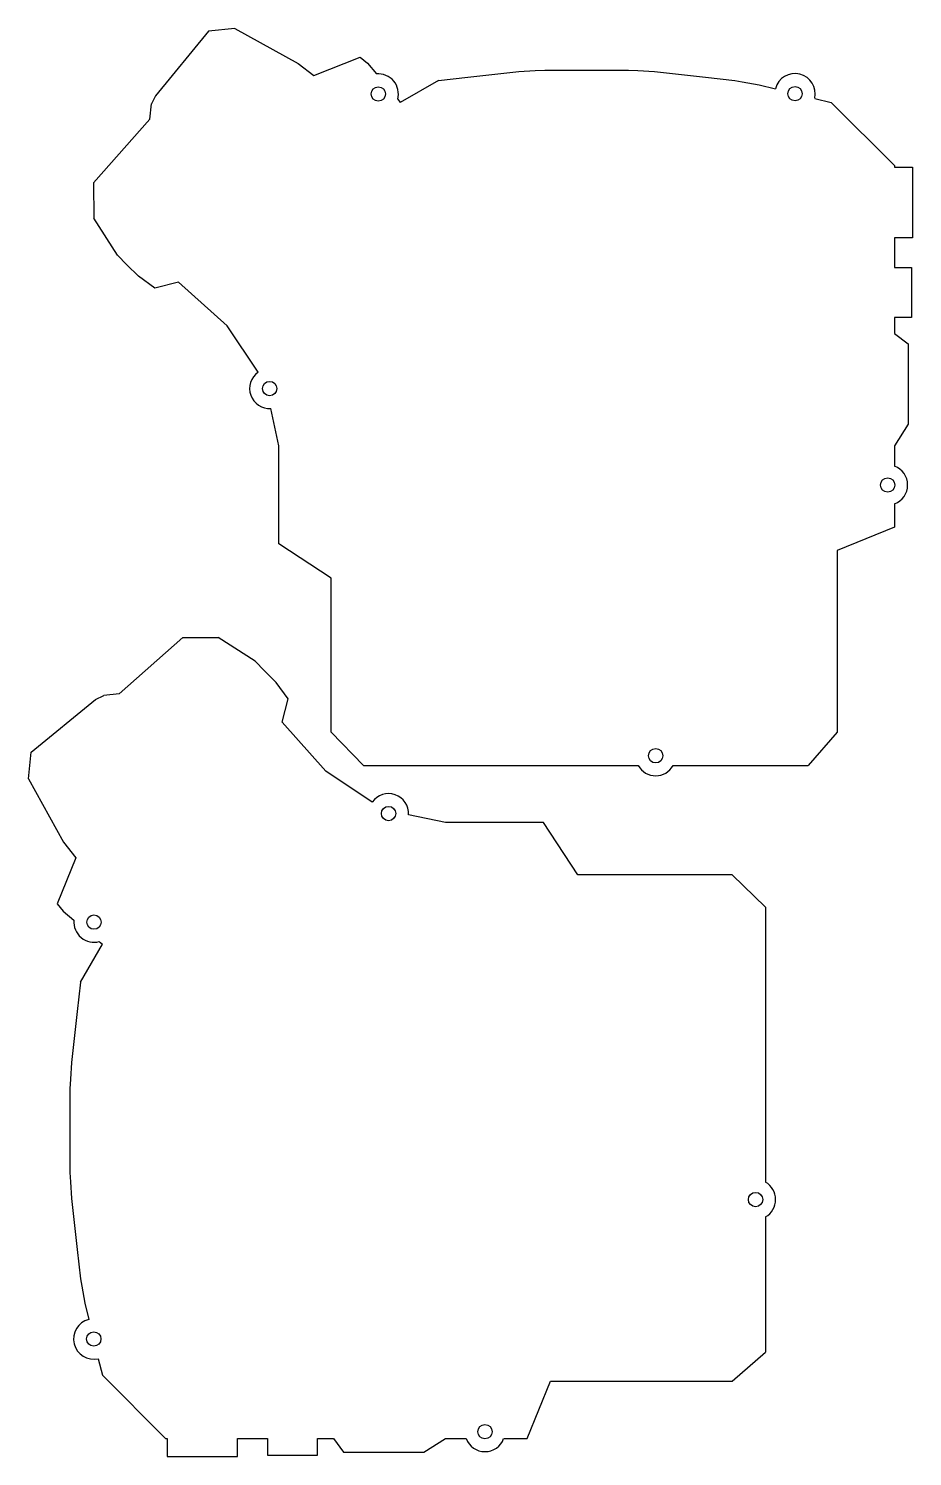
# Model space of a CAD drawing. Extents: x -117 to 68, y -225 to 74.
import ezdxf

# ---------------------------------------------------------------- set-up
doc = ezdxf.new("R2010")
doc.units = 0
doc.header["$MEASUREMENT"] = 0
doc.layers.add('MODELSKETCH_VISIBLE', color=7, linetype='CONTINUOUS')

msp = doc.modelspace()

# ---------------------------------------------------------------- linework, layer by layer
at = {"layer": 'MODELSKETCH_VISIBLE'}
for p, q in [((-79.14, 73.13), (-90.21, 59.66)), ((-73.61, 73.7), (-79.14, 73.13)), ((-73.61, 73.7), (-60.36, 66.4)), ((-60.36, 66.4), (-57.09, 63.85)), ((-57.09, 63.85), (-47.42, 67.72)), ((-47.42, 67.72), (-45.89, 66.47)), ((-45.89, 66.47), (-43.99, 64.21)), ((-31.02, 62.83), (-39, 58.26)), ((-31.02, 62.83), (-24.89, 63.52)), ((-24.89, 63.52), (-14.21, 64.73)), ((-14.21, 64.73), (-10.74, 64.92)), ((-10.74, 64.92), (-8.75, 65.03)), ((-8.75, 65.03), (8.75, 65.03)), ((8.75, 65.03), (10.74, 64.92)), ((10.74, 64.92), (14.21, 64.73)), ((14.21, 64.73), (24.89, 63.52)), ((24.89, 63.52), (31.02, 62.83)), ((31.02, 62.83), (32.54, 62.56)), ((32.54, 62.56), (36.11, 61.94)), ((36.11, 61.94), (39.5, 61.11)), ((-91.4, 54.77), (-91.05, 57.94)), ((-90.21, 59.66), (-91.05, 57.94)), ((-39.54, 58.9), (-39, 58.26)), ((47.74, 59.1), (51.18, 58.26)), ((51.18, 58.26), (64.44, 45.04)), ((-91.4, 54.77), (-103.2, 41.43)), ((64.44, 45.04), (64.44, 44.73)), ((64.44, 44.73), (68.19, 44.73)), ((68.19, 44.73), (68.19, 29.95)), ((-103.2, 41.43), (-103.16, 34.05)), ((-98.18, 26.28), (-103.16, 34.05)), ((68.19, 29.95), (64.44, 29.95)), ((64.44, 29.95), (64.44, 23.72)), ((-96.19, 24.3), (-98.18, 26.28)), ((-93.75, 21.87), (-96.19, 24.3)), ((-90.35, 19.4), (-93.75, 21.87)), ((64.44, 23.72), (67.96, 23.72)), ((67.96, 23.72), (67.96, 13.22)), ((-85.42, 20.67), (-90.35, 19.4)), ((-75.2, 11.47), (-85.42, 20.67)), ((64.44, 13.22), (64.44, 9.9)), ((67.96, 13.22), (64.44, 13.22)), ((-68.74, 1.78), (-75.2, 11.47)), ((64.44, 9.9), (67.26, 7.76)), ((67.26, 7.76), (67.26, -9.04)), ((-64.44, -13.59), (-66.07, -5.8)), ((67.26, -9.04), (64.44, -13.59)), ((-64.44, -34.08), (-64.44, -13.59)), ((64.44, -13.59), (64.44, -17.9)), ((64.44, -25.73), (64.44, -30.63)), ((64.44, -30.63), (52.44, -35.53)), ((-53.48, -41.28), (-64.44, -34.08)), ((52.44, -35.53), (52.44, -73.52)), ((-53.48, -73.52), (-53.48, -41.28)), ((-97.86, -65.48), (-84.51, -53.68)), ((-84.51, -53.68), (-77.13, -53.72)), ((-69.37, -58.69), (-77.13, -53.72)), ((-67.39, -60.68), (-69.37, -58.69)), ((-64.96, -63.12), (-67.39, -60.68)), ((-97.86, -65.48), (-101.03, -65.83)), ((-62.49, -66.53), (-64.96, -63.12)), ((-116.22, -77.73), (-102.75, -66.67)), ((-102.75, -66.67), (-101.03, -65.83)), ((-63.75, -71.46), (-62.49, -66.53)), ((-54.55, -81.68), (-63.75, -71.46)), ((-46.72, -80.52), (-53.48, -73.52)), ((52.44, -73.52), (46.34, -80.52)), ((-116.79, -83.26), (-116.22, -77.73)), ((-46.72, -80.52), (10.81, -80.52)), ((18.09, -80.52), (46.34, -80.52)), ((-116.79, -83.26), (-109.48, -96.52)), ((-44.87, -88.14), (-54.55, -81.68)), ((-29.5, -92.44), (-37.28, -90.81)), ((-9.01, -92.44), (-29.5, -92.44)), ((-1.81, -103.39), (-9.01, -92.44)), ((-109.48, -96.52), (-106.93, -99.78)), ((-106.93, -99.78), (-110.81, -109.46)), ((30.43, -103.39), (-1.81, -103.39)), ((37.43, -110.16), (30.43, -103.39)), ((-110.81, -109.46), (-109.56, -110.99)), ((37.43, -110.16), (37.43, -167.68)), ((-109.56, -110.99), (-107.3, -112.88)), ((-105.92, -125.86), (-101.34, -117.88)), ((-101.99, -117.34), (-101.34, -117.88)), ((-105.92, -125.86), (-106.61, -131.99)), ((-106.61, -131.99), (-107.82, -142.67)), ((-107.82, -142.67), (-108.01, -146.14)), ((-108.01, -146.14), (-108.12, -148.13)), ((-108.12, -148.13), (-108.12, -165.63)), ((-108.12, -165.63), (-108.01, -167.62)), ((-108.01, -167.62), (-107.82, -171.09)), ((-107.82, -171.09), (-106.61, -181.77)), ((37.43, -174.96), (37.43, -203.22)), ((-106.61, -181.77), (-105.92, -187.89)), ((-105.92, -187.89), (-105.65, -189.42)), ((-105.65, -189.42), (-105.02, -192.98)), ((-105.02, -192.98), (-104.2, -196.38)), ((-102.19, -204.62), (-101.35, -208.05)), ((30.43, -209.32), (37.43, -203.22)), ((-101.35, -208.05), (-88.13, -221.32)), ((-12.46, -221.32), (-7.56, -209.32)), ((-7.56, -209.32), (30.43, -209.32)), ((-88.13, -221.32), (-87.81, -221.32)), ((-87.81, -221.32), (-87.81, -225.07)), ((-73.03, -225.07), (-73.03, -221.32)), ((-73.03, -221.32), (-66.81, -221.32)), ((-66.81, -221.32), (-66.81, -224.83)), ((-56.31, -221.32), (-52.99, -221.32)), ((-56.31, -224.83), (-56.31, -221.32)), ((-52.99, -221.32), (-50.85, -224.14)), ((-34.04, -224.14), (-29.5, -221.32)), ((-29.5, -221.32), (-25.19, -221.32)), ((-17.36, -221.32), (-12.46, -221.32)), ((-87.81, -225.07), (-73.03, -225.07)), ((-66.81, -224.83), (-56.31, -224.83)), ((-50.85, -224.14), (-34.04, -224.14))]:
    msp.add_line(p, q, dxfattribs=at)
for centre in [(-43.6, 60.02), (43.61, 60.07), (-66.34, -1.63), (63.01, -21.81), (14.45, -78.45), (-41.45, -90.54), (-103.1, -113.27), (35.36, -171.32), (-103.15, -200.49), (-21.28, -219.89)]:
    msp.add_circle(centre, 1.5, dxfattribs=at)
for centre, radius, start, end in [((-43.6, 60.02), 4.21, 344.6657, 95.3331), ((43.61, 60.07), 4.24, 346.8581, 165.7591), ((-66.34, -1.63), 4.18, 125.1386, 273.6503), ((63.01, -21.81), 4.17, 290.0111, 69.9889), ((14.45, -78.45), 4.19, 209.6498, 330.3502), ((-41.45, -90.54), 4.18, 356.3497, 144.8614), ((-103.1, -113.27), 4.21, 174.6669, 285.3343), ((35.36, -171.32), 4.19, 299.6498, 60.3502), ((-103.15, -200.49), 4.24, 104.2409, 283.1419), ((-21.28, -219.89), 4.17, 200.0111, 339.9889)]:
    msp.add_arc(centre, radius, start, end, dxfattribs=at)

doc.saveas('drawing.dxf')
